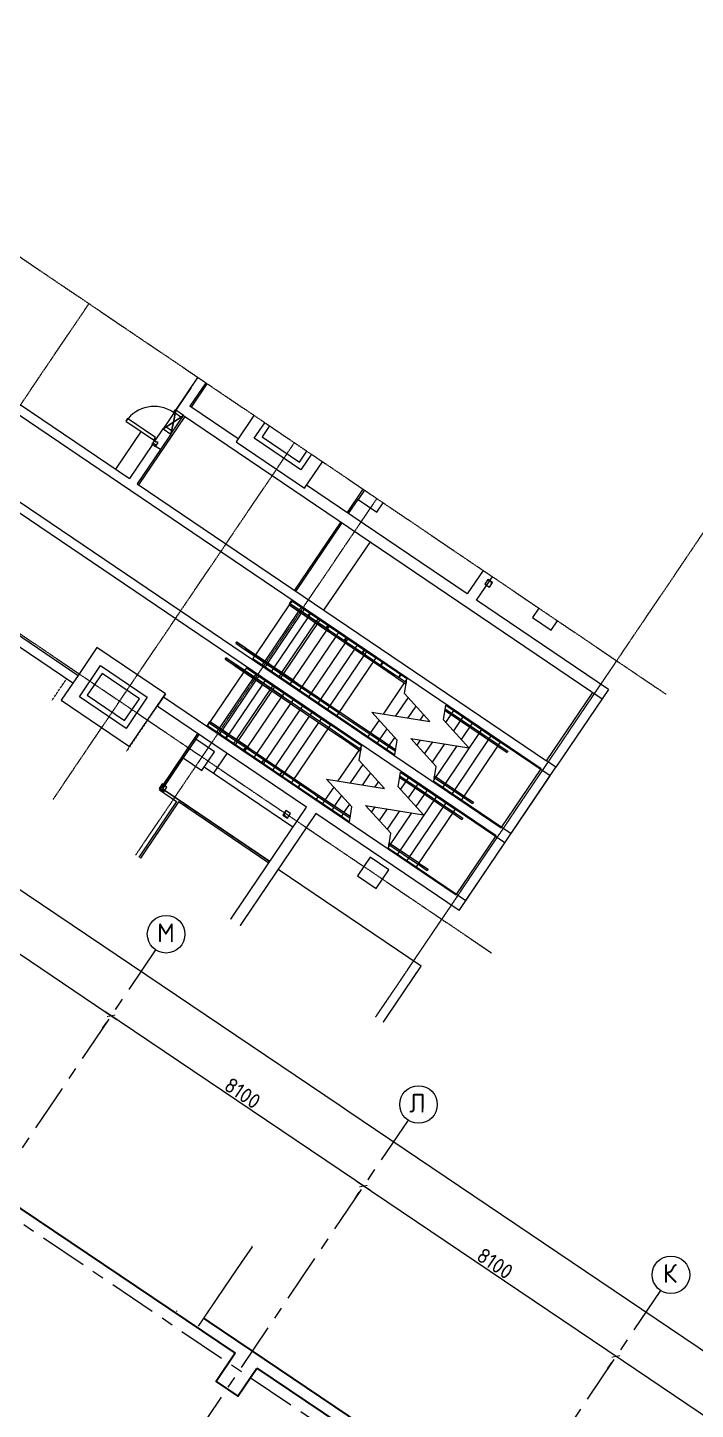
# Model space of a CAD drawing. Header units: millimetres. Extents: x -813692 to 807431, y 0 to 1813163.
# Drawn here: x 77488 to 95251, y 947289 to 984038 of the extents above; entities that cross this region are included whole.
import ezdxf

# ---------------------------------------------------------------- set-up
doc = ezdxf.new("R2010")
doc.units = ezdxf.units.MM
doc.set_wipeout_variables(frame=1)
for name, pattern in [('__Линия сетки__ш12_5 п3_0 ш3_0 п3_0_', [21.5, 12.5, -3, 3, -3]), ('KRST_Штрих__ш0_5 п0_5_', [1.0584, 0.5292, -0.5292]), ('KRST_Штрих__ш3_0 п3_0_', [6, 3, -3]), ('Линия сетки', [22.225, 12.7, -3.175, 3.175, -3.175])]:
    doc.linetypes.add(name, pattern=pattern)
for name, color, linetype, lineweight in [('A-ANNO-DIMS', 7, 'Continuous', 9), ('KR_0.35', 252, 'Continuous', 35), ('Rev_А-Огражден', 252, 'Continuous', 5), ('S-GRID', 252, 'Continuous', 9), ('АР_монолит', 252, 'Continuous', 50), ('АР_тонкая линия', 252, 'Continuous', 5)]:
    doc.layers.add(name, color=color, linetype=linetype, lineweight=lineweight)
doc.styles.add('GOST 2.304', font='')
doc.styles.get('GOST 2.304').set_extended_font_data('GOST Common')
doc.dimstyles.new('М-200', dxfattribs={"dimtxt": 400, "dimasz": 160, "dimexe": 200, "dimexo": 400, "dimgap": 50, "dimtad": 1, "dimdec": 0, "dimzin": 0, "dimdsep": 46, "dimtxsty": 'GOST 2.304', "dimblk": 'ARCHTICK', "dimcen": 180, "dimdle": 200, "dimadec": 0, "dimazin": 0, "dimtfac": 1, "dimtdec": 0, "dimtmove": 1, "dimatfit": 0, "dimfxl": 1, "dimtolj": 1, "dimtzin": 0, "dimarcsym": 0})

# ---------------------------------------------------------------- blocks, each defined once
blk = doc.blocks.new('КР_подвал')
at = {"layer": 'KR_0.35', "ltscale": 200}
for points in [[(251583, 91527), (307390, 174265), (377983, 126649), (322176, 43911)], [(314228, 169291), (320363, 165153)], [(320363, 165153), (319860, 164406), (320440, 164015), (320943, 164761)], [(320943, 164761), (327078, 160623)]]:
    blk.add_lwpolyline(points, dxfattribs=at)
blk = doc.blocks.new('Ограждение - Крепление одного поручня-9122695-20-АПР_Этаж -1 -4_500 копия 2')
at = {"layer": 'Rev_А-Огражден'}
for p, q in [((-27, 7), (-105, 7)), ((-105, 7), (-105, -7)), ((-105, -7), (-105, 7)), ((-105, -7), (-27, -7))]:
    blk.add_line(p, q, dxfattribs=at)
at = {"layer": 'Rev_А-Огражден', "flags": 128}
for points in [[(-27, 7), (-26, 7), (-25, 7), (-23, 7), (-22, 7), (-21, 7), (-20, 7), (-19, 7), (-18, 7), (-17, 7), (-16, 7), (-15, 7), (-14, 7), (-13, 7), (-13, 7), (-12, 7), (-11, 7), (-10, 7), (-9, 7), (-8, 7), (-8, 7), (-7, 7), (-6, 7), (-5, 7), (-5, 7), (-4, 7), (-4, 7), (-3, 7), (-3, 7), (-2, 7), (-2, 7), (-1, 7), (-1, 7), (-1, 7), (-1, 7), (0, 7), (0, 7), (0, 7), (0, 7), (0, 7)], [(0, 7), (0, 7), (1, 7), (1, 7), (1, 7), (1, 7), (2, 6), (2, 6), (2, 6), (2, 6), (3, 6), (3, 6), (3, 6), (3, 6), (4, 6), (4, 6), (4, 5), (4, 5), (4, 5), (5, 5), (5, 5), (5, 4), (5, 4), (5, 4), (5, 4), (6, 4), (6, 3), (6, 3), (6, 3), (6, 3), (6, 2), (6, 2), (6, 2), (6, 2), (7, 1), (7, 1), (7, 1), (7, 1), (7, 0), (7, 0)], [(-20, -7), (-21, -7), (-22, -7), (-23, -7), (-24, -7), (-25, -7), (-26, -7), (-27, -7)]]:
    blk.add_lwpolyline(points, dxfattribs=at)
at = {"layer": 'Rev_А-Огражден'}
for start, end in [(90, 180), (360, 90)]:
    blk.add_arc((0, 0), 6.67, start, end, dxfattribs=at)
blk = doc.blocks.new('Ограждение - Крепление одного поручня-10984363-20-АПР_Этаж -1 -4_500 копия 2')
at = {"layer": 'Rev_А-Огражден'}
for p, q in [((-27, 7), (-105, 7)), ((-105, 7), (-105, -7)), ((-105, -7), (-105, 7)), ((-105, -7), (-27, -7))]:
    blk.add_line(p, q, dxfattribs=at)
at = {"layer": 'Rev_А-Огражден', "flags": 128}
for points in [[(-27, 7), (-26, 7), (-25, 7), (-23, 7), (-22, 7), (-21, 7), (-20, 7)], [(-20, -7), (-21, -7), (-22, -7), (-23, -7), (-24, -7), (-25, -7), (-26, -7), (-27, -7)]]:
    blk.add_lwpolyline(points, dxfattribs=at)
blk = doc.blocks.new('Ограждение - Крепление одного поручня-9222615-20-АПР_Этаж -1 -4_500 копия 2')
at = {"layer": 'Rev_А-Огражден'}
for p, q in [((-27, 7), (-105, 7)), ((-105, 7), (-105, -7)), ((-105, -7), (-105, 7)), ((-105, -7), (-27, -7))]:
    blk.add_line(p, q, dxfattribs=at)
at = {"layer": 'Rev_А-Огражден', "flags": 128}
for points in [[(-27, 7), (-26, 7), (-25, 7), (-23, 7), (-22, 7), (-21, 7), (-20, 7)], [(-20, -7), (-21, -7), (-22, -7), (-23, -7), (-24, -7), (-25, -7), (-26, -7), (-27, -7)]]:
    blk.add_lwpolyline(points, dxfattribs=at)
blk = doc.blocks.new('Ограждение - Крепление одного поручня-10984366-20-АПР_Этаж -1 -4_500 копия 2')
at = {"layer": 'Rev_А-Огражден'}
for p, q in [((-27, 7), (-105, 7)), ((-105, 7), (-105, -7)), ((-105, -7), (-105, 7)), ((-105, -7), (-27, -7))]:
    blk.add_line(p, q, dxfattribs=at)
at = {"layer": 'Rev_А-Огражден', "flags": 128}
for points in [[(-27, 7), (-26, 7), (-25, 7), (-23, 7), (-22, 7), (-21, 7), (-20, 7)], [(-20, -7), (-21, -7), (-22, -7), (-23, -7), (-24, -7), (-25, -7), (-26, -7), (-27, -7)]]:
    blk.add_lwpolyline(points, dxfattribs=at)
blk = doc.blocks.new('Ограждение - Крепление одного поручня-9222617-20-АПР_Этаж -1 -4_500 копия 2')
at = {"layer": 'Rev_А-Огражден'}
for p, q in [((-27, 7), (-105, 7)), ((-105, 7), (-105, -7)), ((-105, -7), (-105, 7)), ((-105, -7), (-27, -7))]:
    blk.add_line(p, q, dxfattribs=at)
at = {"layer": 'Rev_А-Огражден', "flags": 128}
for points in [[(-27, 7), (-26, 7), (-25, 7), (-23, 7), (-22, 7), (-21, 7), (-20, 7)], [(-20, -7), (-21, -7), (-22, -7), (-23, -7), (-24, -7), (-25, -7), (-26, -7), (-27, -7)]]:
    blk.add_lwpolyline(points, dxfattribs=at)
blk = doc.blocks.new('Ограждение - Крепление одного поручня-V767-20-АПР_Этаж -1 -4_500 копия 2')
at = {"layer": 'Rev_А-Огражден'}
for p, q in [((-27, 7), (-105, 7)), ((-105, 7), (-105, -7)), ((-105, -7), (-105, 7)), ((-105, -7), (-27, -7))]:
    blk.add_line(p, q, dxfattribs=at)
at = {"layer": 'Rev_А-Огражден', "flags": 128}
for points in [[(-27, 7), (-26, 7), (-25, 7), (-23, 7), (-22, 7), (-21, 7), (-20, 7)], [(-20, -7), (-21, -7), (-22, -7), (-23, -7), (-24, -7), (-25, -7), (-26, -7), (-27, -7)]]:
    blk.add_lwpolyline(points, dxfattribs=at)
blk = doc.blocks.new('Ограждение - Крепление одного поручня-9222625-20-АПР_Этаж -1 -4_500 копия 2')
at = {"layer": 'Rev_А-Огражден'}
for p, q in [((-27, 7), (-105, 7)), ((-105, 7), (-105, -7)), ((-105, -7), (-105, 7)), ((-105, -7), (-27, -7))]:
    blk.add_line(p, q, dxfattribs=at)
at = {"layer": 'Rev_А-Огражден', "flags": 128}
for points in [[(-27, 7), (-26, 7), (-25, 7), (-23, 7), (-22, 7), (-21, 7), (-20, 7)], [(-20, -7), (-21, -7), (-22, -7), (-23, -7), (-24, -7), (-25, -7), (-26, -7), (-27, -7)]]:
    blk.add_lwpolyline(points, dxfattribs=at)
blk = doc.blocks.new('_ArchTick')
at = {"color": 0, "linetype": 'ByBlock', "const_width": 0.15}
blk.add_lwpolyline([(-0.5, -0.5), (0.5, 0.5)], dxfattribs=at)
blk = doc.blocks.new('*D32')
at = {"layer": 'A-ANNO-DIMS', "color": 0, "lineweight": -2, "transparency": 16777216}
for p, q in [((-66976, -53125), (-74023, -48372)), ((-74081, -48815), (-73969, -48650)), ((-67366, -53345), (-67254, -53179))]:
    blk.add_line(p, q, dxfattribs=at)
at = {"layer": 'Defpoints', "color": 0, "lineweight": 30, "transparency": 16777216}
for p in [(-73857, -48484), (-73857, -48484), (-67142, -53013)]:
    blk.add_point(p, dxfattribs=at)
at = {"layer": 'A-ANNO-DIMS', "color": 0, "lineweight": -2, "transparency": 16777216, "xscale": 160, "yscale": 160, "zscale": 160}
for p, rotation in [((-73857, -48484), 145.9999990259534), ((-67142, -53013), 325.9999990259533)]:
    blk.add_blockref('_ArchTick', p, dxfattribs=dict(at, rotation=rotation))
at = {"layer": 'A-ANNO-DIMS', "color": 0, "transparency": 16777216, "insert": (-70360, -50541), "char_height": 400, "attachment_point": 5, "rotation": 326, "style": 'GOST 2.304'}
blk.add_mtext('\\A1;8100', dxfattribs=at)
blk = doc.blocks.new('*D33')
at = {"layer": 'A-ANNO-DIMS', "color": 0, "lineweight": -2, "transparency": 16777216}
for p, q in [((-73692, -48596), (-80738, -43842)), ((-80796, -44286), (-80685, -44120)), ((-74081, -48815), (-73969, -48650))]:
    blk.add_line(p, q, dxfattribs=at)
at = {"layer": 'Defpoints', "color": 0, "lineweight": 30, "transparency": 16777216}
for p in [(-80573, -43954), (-80573, -43954), (-73857, -48484)]:
    blk.add_point(p, dxfattribs=at)
at = {"layer": 'A-ANNO-DIMS', "color": 0, "lineweight": -2, "transparency": 16777216, "xscale": 160, "yscale": 160, "zscale": 160}
for p, rotation in [((-80573, -43954), 145.9999990259532), ((-73857, -48484), 325.9999990259532)]:
    blk.add_blockref('_ArchTick', p, dxfattribs=dict(at, rotation=rotation))
at = {"layer": 'A-ANNO-DIMS', "color": 0, "transparency": 16777216, "insert": (-77075, -46012), "char_height": 400, "attachment_point": 5, "rotation": 326, "style": 'GOST 2.304'}
blk.add_mtext('\\A1;8100', dxfattribs=at)
blk = doc.blocks.new('*D34')
at = {"layer": 'A-ANNO-DIMS', "color": 0, "lineweight": -2, "transparency": 16777216}
for p, q in [((-80407, -44066), (-87454, -39313)), ((-87064, -39093), (-87176, -39259)), ((-80349, -43623), (-80461, -43788))]:
    blk.add_line(p, q, dxfattribs=at)
at = {"layer": 'Defpoints', "color": 0, "lineweight": 30, "transparency": 16777216}
for p in [(-87288, -39425), (-87288, -39425), (-80573, -43954)]:
    blk.add_point(p, dxfattribs=at)
at = {"layer": 'A-ANNO-DIMS', "color": 0, "lineweight": -2, "transparency": 16777216, "xscale": 160, "yscale": 160, "zscale": 160}
for p, rotation in [((-87288, -39425), 145.999999025954), ((-80573, -43954), 325.999999025954)]:
    blk.add_blockref('_ArchTick', p, dxfattribs=dict(at, rotation=rotation))
at = {"layer": 'A-ANNO-DIMS', "color": 0, "transparency": 16777216, "insert": (-83790, -41482), "char_height": 400, "attachment_point": 5, "rotation": 326, "style": 'GOST 2.304'}
blk.add_mtext('\\A1;8100', dxfattribs=at)
blk = doc.blocks.new('*D35')
at = {"layer": 'A-ANNO-DIMS', "color": 0, "lineweight": -2, "transparency": 16777216}
for p, q in [((-87122, -39537), (-94169, -34783)), ((-94227, -35227), (-94115, -35061)), ((-87512, -39756), (-87400, -39591))]:
    blk.add_line(p, q, dxfattribs=at)
at = {"layer": 'Defpoints', "color": 0, "lineweight": 30, "transparency": 16777216}
for p in [(-94003, -34895), (-94003, -34895), (-87288, -39425)]:
    blk.add_point(p, dxfattribs=at)
at = {"layer": 'A-ANNO-DIMS', "color": 0, "lineweight": -2, "transparency": 16777216, "xscale": 160, "yscale": 160, "zscale": 160}
for p, rotation in [((-94003, -34895), 145.9999990259531), ((-87288, -39425), 325.9999990259531)]:
    blk.add_blockref('_ArchTick', p, dxfattribs=dict(at, rotation=rotation))
at = {"layer": 'A-ANNO-DIMS', "color": 0, "transparency": 16777216, "insert": (-90506, -36953), "char_height": 400, "attachment_point": 5, "rotation": 326, "style": 'GOST 2.304'}
blk.add_mtext('\\A1;8100', dxfattribs=at)
blk = doc.blocks.new('*D36')
at = {"layer": 'A-ANNO-DIMS', "color": 0, "lineweight": -2, "transparency": 16777216}
for p, q in [((-22659, -81307), (-93376, -33608)), ((-93434, -34052), (-93322, -33886)), ((-23049, -81527), (-22937, -81361))]:
    blk.add_line(p, q, dxfattribs=at)
at = {"layer": 'Defpoints', "color": 0, "lineweight": 30, "transparency": 16777216}
for p in [(-93210, -33720), (-93210, -33720), (-22825, -81196)]:
    blk.add_point(p, dxfattribs=at)
at = {"layer": 'A-ANNO-DIMS', "color": 0, "lineweight": -2, "transparency": 16777216, "xscale": 160, "yscale": 160, "zscale": 160}
for p, rotation in [((-93210, -33720), 145.9999990259533), ((-22825, -81196), 325.9999990259533)]:
    blk.add_blockref('_ArchTick', p, dxfattribs=dict(at, rotation=rotation))
at = {"layer": 'A-ANNO-DIMS', "color": 0, "transparency": 16777216, "insert": (-57878, -57251), "char_height": 400, "attachment_point": 5, "rotation": 326, "style": 'GOST 2.304'}
blk.add_mtext('\\A1;84900', dxfattribs=at)
blk = doc.blocks.new('Оси200')
at = {"layer": 'S-GRID', "linetype": 'Линия сетки', "ltscale": 100}
for p, q in [((-86103.7, -37669.1), (-146060.5, -126558.8)), ((-98298.7, -39117.8), (-20269.3, -91749.3)), ((-79388.5, -42198.6), (-139345.3, -131088.3)), ((-72673.3, -46728), (-132630.1, -135617.8))]:
    blk.add_line(p, q, dxfattribs=at)
at = {"layer": 'S-GRID'}
for centre in [(-85824.1, -37254.6), (-79108.9, -41784.1), (-72393.7, -46313.5)]:
    blk.add_circle(centre, 500, dxfattribs=at)
at = {"layer": 'S-GRID', "char_height": 500, "attachment_point": 5, "rotation": 359.9, "style": 'GOST 2.304'}
for s, insert in [('М', (-85827.9, -37218.1)), ('Л', (-79137.7, -41747.5)), ('К', (-72422.5, -46277))]:
    blk.add_mtext(s, dxfattribs=dict(at, insert=insert))
at = {"layer": 'A-ANNO-DIMS'}
for p1, p2, picture, middle in [((-22825.1, -81195.6), (-93210.4, -33720.1), '*D36', (-57878, -57250.6)), ((-87287.9, -39424.8), (-94003.1, -34895.3), '*D35', (-90505.7, -36952.8)), ((-80572.7, -43954.3), (-87287.9, -39424.8), '*D34', (-83790.5, -41482.3)), ((-73857.5, -48483.7), (-80572.7, -43954.3), '*D33', (-77075.3, -46011.7)), ((-67142.3, -53013.2), (-73857.5, -48483.7), '*D32', (-70360.1, -50541.2))]:
    dim = blk.add_aligned_dim(p1=p1, p2=p2, distance=0, dimstyle='М-200', dxfattribs=at)
    dim.commit()
    dim.dimension.update_dxf_attribs({"geometry": picture, "text_midpoint": middle})

msp = doc.modelspace()

# ---------------------------------------------------------------- hatches: boundary and pattern name
at = {"layer": 'АР_тонкая линия'}
msp.add_hatch(color=256, dxfattribs=at).paths.add_polyline_path([(89774.3, 969153.7), (89858.3, 969277.9), (89734.1, 969361.9), (89823.6, 969271.2)], flags=0)

# ---------------------------------------------------------------- linework, layer by layer
at = {"layer": 'АР_тонкая линия', "linetype": '__Линия сетки__ш12_5 п3_0 ш3_0 п3_0_'}
for p, q in [((68268.6, 984038.4), (94477.3, 966303.2)), ((63617, 977164.3), (89825.7, 959429.1)), ((11563, 876865.2), (79118, 976696.7)), ((73507, 956628.2), (84584.1, 972997.8)), ((75701.7, 955143.1), (86778.8, 971512.7)), ((81445.5, 949891.8), (95631.1, 970855)), ((82078.8, 950827.7), (93156, 967197.3))]:
    msp.add_line(p, q, dxfattribs=at)
at = {"layer": 'АР_тонкая линия'}
for p, q in [((67254.8, 978204.2), (90088.2, 962753.1)), ((91153, 964326.6), (74340.6, 975703.5)), ((74687.8, 975770.4), (80195.4, 972043.4)), ((81428.4, 973865.5), (82016.8, 974735.1)), ((81837.5, 974470.2), (81260.1, 973616.8)), ((82223.9, 974595), (81803.5, 973973.8)), ((81844.9, 973945.8), (82265.3, 974567)), ((81428.4, 973865.5), (81092.1, 973368.6)), ((81428.4, 973865.5), (81092.1, 973368.6)), ((81363.7, 973547), (81428.4, 973865.5)), ((81428.4, 973865.5), (81363.7, 973547)), ((81363.7, 973547), (81428.4, 973865.5)), ((81428.4, 973865.5), (81363.7, 973547)), ((81411.8, 973876.7), (81389.4, 973843.6)), ((81428.4, 973865.5), (81411.8, 973876.7)), ((81635.4, 973725.4), (81428.4, 973865.5)), ((81635.4, 973725.4), (81428.4, 973865.5)), ((83087.1, 973105.2), (81803.5, 973973.8)), ((80109.5, 973586.7), (80101.1, 973574.3)), ((80101.1, 973574.3), (80859.8, 973060.9)), ((80110.4, 973586.1), (80109.5, 973586.7)), ((80146.8, 973640), (80110.4, 973586.1)), ((80892.2, 973135.6), (80146.8, 973640)), ((80443.9, 971875.3), (81676.8, 973697.3)), ((81363.7, 973547), (81092.1, 973368.6)), ((81092.1, 973368.6), (81363.7, 973547)), ((81363.7, 973547), (81092.1, 973368.6)), ((81092.1, 973368.6), (81363.7, 973547)), ((81299.1, 973228.5), (81635.4, 973725.4)), ((81299.1, 973228.5), (81635.4, 973725.4)), ((81299.1, 973228.5), (81363.7, 973547)), ((81363.7, 973547), (81299.1, 973228.5)), ((81299.1, 973228.5), (81363.7, 973547)), ((81363.7, 973547), (81299.1, 973228.5)), ((81389.4, 973843.6), (81355.7, 973793.9)), ((81355.7, 973793.9), (81372.3, 973782.7)), ((81363.7, 973547), (81635.4, 973725.4)), ((81635.4, 973725.4), (81363.7, 973547)), ((81363.7, 973547), (81635.4, 973725.4)), ((81635.4, 973725.4), (81363.7, 973547)), ((81364.2, 973806.3), (81376.6, 973797.9)), ((81590.6, 973659.1), (81383.5, 973799.2)), ((81590.6, 973659.1), (81383.5, 973799.2)), ((81405.9, 973832.4), (81389.4, 973843.6)), ((81635.4, 973725.4), (92774.6, 966187.6)), ((83507.5, 973726.4), (83031.1, 973022.4)), ((83517.1, 973116.1), (83797.3, 973530.2)), ((80503.6, 973301.9), (79822.7, 972295.6)), ((80855.7, 973081.7), (80892.2, 973135.6)), ((80867.9, 973037.3), (81092.1, 973368.6)), ((81299.1, 973228.5), (81018.9, 972814.4)), ((81092.1, 973368.6), (81299.1, 973228.5)), ((81092.1, 973368.6), (81299.1, 973228.5)), ((81344, 973294.7), (81136.9, 973434.8)), ((81344, 973294.7), (81136.9, 973434.8)), ((83921.6, 973446.2), (83725.4, 973156.3)), ((83725.4, 973156.3), (84719.2, 972483.8)), ((80811.9, 972954.5), (80195.4, 972043.4)), ((81018.9, 972814.4), (80402.4, 971903.3)), ((80817.7, 972998.8), (80795.3, 972965.7)), ((80795.3, 972965.7), (80890.6, 972901.2)), ((80851.4, 973048.5), (80817.7, 972998.8)), ((80817.7, 972998.8), (80913, 972934.3)), ((80917.6, 973003.7), (80851.4, 973048.5)), ((80868.2, 973073.3), (80855.7, 973081.7)), ((80859.8, 973060.9), (80868.2, 973073.3)), ((80890.6, 972901.2), (80913, 972934.3)), ((81018.9, 972814.4), (80890.6, 972901.2)), ((80913, 972934.3), (80957.8, 973000.6)), ((80928.8, 973020.2), (80917.6, 973003.7)), ((80957.8, 973000.6), (80928.8, 973020.2)), ((83031.1, 973022.4), (84853.1, 971789.5)), ((84759.4, 972275.5), (83517.1, 973116.1)), ((84719.2, 972483.8), (84915.4, 972773.6)), ((85039.6, 972689.6), (84759.4, 972275.5)), ((84853.1, 971789.5), (85329.5, 972493.4)), ((89948.1, 962546), (75993, 971989.3)), ((80402.4, 971903.3), (91293.2, 964533.7)), ((89182.7, 968980.4), (84909.2, 971872.3)), ((86406.2, 971764.9), (85985.8, 971143.7)), ((86447.7, 971736.8), (86279.5, 971488.3)), ((86027.3, 971115.6), (86279.5, 971488.3)), ((86279.5, 971488.3), (86776.5, 971152)), ((86776.5, 971152), (86944.6, 971400.5)), ((85817.7, 970895.2), (84584.7, 969073.2)), ((84626.2, 969045.2), (85859.1, 970867.2)), ((84626.3, 969045.1), (85859.2, 970867.2)), ((85371.5, 968540.8), (86604.5, 970362.8)), ((78687.8, 966603.8), (74132.7, 969686.2)), ((74479.8, 969753.2), (78827.9, 966810.8)), ((89603, 969601.6), (89182.7, 968980.4)), ((89431.1, 968812.3), (89775, 969320.5)), ((89734.1, 969361.9), (89650, 969237.7)), ((89650, 969237.7), (89774.3, 969153.7)), ((89858.3, 969277.9), (89734.1, 969361.9)), ((89774.3, 969153.7), (89858.3, 969277.9)), ((89781.4, 969329.9), (89851.5, 969433.4)), ((84440.6, 968687.8), (84463.1, 968720.9)), ((84463.1, 968720.9), (84440.6, 968687.8)), ((84463.1, 968720.9), (84440.6, 968687.8)), ((84469.7, 968716.4), (84463.1, 968720.9)), ((84463.1, 968720.9), (84465.8, 968719)), ((84513.4, 968789.4), (84465.8, 968719)), ((84513.4, 968789.4), (84465.8, 968719)), ((84513.4, 968789.4), (84761.9, 968621.3)), ((92942.7, 966436.1), (89431.1, 968812.3)), ((84443.4, 968685.9), (83546.7, 967360.8)), ((84443.4, 968685.9), (83546.7, 967360.8)), ((84691.9, 968517.8), (83795.2, 967192.6)), ((84691.9, 968517.8), (83795.2, 967192.6)), ((83878, 967136.6), (84774.7, 968461.7)), ((84440.6, 968687.8), (84447.3, 968683.2)), ((84440.6, 968687.8), (84443.4, 968685.9)), ((84443.4, 968685.9), (86672.4, 967177.5)), ((84447.3, 968683.2), (85474.3, 967988.3)), ((84465.8, 968719), (86694.9, 967210.6)), ((85496.7, 968021.4), (84469.7, 968716.4)), ((84761.9, 968621.3), (84714.3, 968550.9)), ((84761.9, 968621.3), (84714.3, 968550.9)), ((84761.9, 968621.3), (85010.4, 968453.2)), ((84797.1, 968494.8), (84858.7, 968585.9)), ((85010.4, 968453.2), (84962.7, 968382.8)), ((85010.4, 968453.2), (84962.7, 968382.8)), ((85010.4, 968453.2), (85258.8, 968285)), ((91085.5, 968598.4), (90917.4, 968349.9)), ((84940.3, 968349.6), (84043.6, 967024.5)), ((84940.3, 968349.6), (84043.6, 967024.5)), ((84250.7, 966884.4), (85147.4, 968209.5)), ((85188.8, 968181.5), (84292.1, 966856.4)), ((85188.8, 968181.5), (84292.1, 966856.4)), ((85437.2, 968013.4), (84540.5, 966688.2)), ((85437.2, 968013.4), (84540.5, 966688.2)), ((85169.8, 968242.6), (85217.4, 968313)), ((85258.8, 968285), (85211.2, 968214.6)), ((85258.8, 968285), (85211.2, 968214.6)), ((85217.4, 968313), (85231.4, 968333.7)), ((85258.8, 968285), (85507.3, 968116.9)), ((85507.3, 968116.9), (85459.6, 968046.5)), ((85507.3, 968116.9), (85459.6, 968046.5)), ((85507.3, 968116.9), (85755.7, 967948.8)), ((90917.4, 968349.9), (91414.3, 968013.7)), ((91414.3, 968013.7), (91582.4, 968262.1)), ((83047, 967698.9), (83024.6, 967665.8)), ((83024.6, 967665.8), (83027.4, 967663.9)), ((83024.6, 967665.8), (83267.9, 967501.1)), ((83027.4, 967663.9), (83267.9, 967501.1)), ((83032.9, 967678), (83038.7, 967686.6)), ((83049.8, 967697), (83047, 967698.9)), ((83047, 967698.9), (83290.3, 967534.3)), ((83290.3, 967534.3), (83049.8, 967697)), ((85685.7, 967845.2), (84789, 966520.1)), ((85685.7, 967845.2), (84789, 966520.1)), ((85934.2, 967677.1), (85037.5, 966352)), ((85934.2, 967677.1), (85037.5, 966352)), ((85755.7, 967948.8), (85708.1, 967878.4)), ((85755.7, 967948.8), (85708.1, 967878.4)), ((85755.7, 967948.8), (86004.2, 967780.6)), ((86004.2, 967780.6), (85956.6, 967710.2)), ((86004.2, 967780.6), (85956.6, 967710.2)), ((86004.2, 967780.6), (86252.7, 967612.5)), ((79332.2, 967556.3), (78827.8, 966810.9)), ((81154.3, 966323.3), (79332.2, 967556.3)), ((82761.2, 967276.5), (82738.8, 967243.4)), ((82747.1, 967255.7), (82752.9, 967264.2)), ((82764, 967274.6), (82761.2, 967276.5)), ((82761.2, 967276.5), (83004.5, 967111.9)), ((83004.5, 967111.9), (82764, 967274.6)), ((83267.9, 967501.1), (83282.9, 967491)), ((83282.9, 967491), (85753.3, 965819.3)), ((83290.3, 967534.3), (83305.3, 967524.1)), ((83290.3, 967486), (84555.2, 966630.1)), ((83305.3, 967524.1), (85775.8, 965852.4)), ((84577.6, 966663.2), (83312.7, 967519.1)), ((83524.3, 967327.6), (83476.6, 967257.2)), ((83524.3, 967327.6), (83476.6, 967257.2)), ((83476.6, 967257.2), (83725.1, 967089.1)), ((86182.6, 967509), (85285.9, 966183.9)), ((86182.6, 967509), (85285.9, 966183.9)), ((86431.1, 967340.8), (85534.4, 966015.7)), ((86431.1, 967340.8), (85534.4, 966015.7)), ((86749.6, 967276.2), (85712.8, 965744.1)), ((86749.6, 967276.2), (85712.8, 965744.1)), ((86252.7, 967612.5), (86205, 967542.1)), ((86252.7, 967612.5), (86205, 967542.1)), ((86252.7, 967612.5), (86501.1, 967444.4)), ((86501.1, 967444.4), (86453.5, 967374)), ((86501.1, 967444.4), (86453.5, 967374)), ((86501.1, 967444.4), (86749.6, 967276.2)), ((87577.8, 966715.8), (86749.6, 967276.2)), ((78865.5, 966242.1), (79425.9, 967070.3)), ((79425.9, 967070.3), (80668.2, 966229.6)), ((83238.5, 966905.3), (82341.8, 965580.1)), ((83238.5, 966905.3), (82341.8, 965580.1)), ((82738.8, 967243.4), (82741.5, 967241.5)), ((82738.8, 967243.4), (82982.1, 967078.7)), ((82741.5, 967241.5), (82982.1, 967078.7)), ((82982.1, 967078.7), (82997.1, 967068.6)), ((82997.1, 967068.6), (85467.5, 965396.9)), ((83004.5, 967111.9), (83019.5, 967101.7)), ((83004.5, 967063.6), (84269.3, 966207.7)), ((83019.5, 967101.7), (85489.9, 965430)), ((84291.8, 966240.8), (83026.9, 967096.7)), ((83308.5, 967008.8), (83260.9, 966938.4)), ((83308.5, 967008.8), (83260.9, 966938.4)), ((83308.5, 967008.8), (83557, 966840.7)), ((83772.7, 967159.5), (83725.1, 967089.1)), ((83772.7, 967159.5), (83725.1, 967089.1)), ((83725.1, 967089.1), (83973.6, 966921)), ((83793.9, 967012.4), (83855.6, 967103.5)), ((84021.2, 966991.4), (83973.6, 966921)), ((84021.2, 966991.4), (83973.6, 966921)), ((83973.6, 966921), (84222, 966752.9)), ((86672.4, 967177.5), (86687.4, 967167.4)), ((86687.4, 967167.4), (87251.4, 966785.8)), ((86694.9, 967210.6), (86709.9, 967200.5)), ((86709.9, 967200.5), (87273.8, 966818.9)), ((78687.7, 966603.9), (78379.5, 966148.4)), ((78827.9, 966810.8), (78687.8, 966603.8)), ((79466.1, 966862), (79073.8, 966282.2)), ((80459.9, 966189.5), (79466.1, 966862)), ((83486.9, 966737.1), (82590.2, 965412)), ((83486.9, 966737.1), (82590.2, 965412)), ((82673, 965356), (83569.7, 966681.1)), ((83735.4, 966569), (82838.7, 965243.9)), ((83735.4, 966569), (82838.7, 965243.9)), ((83557, 966840.7), (83509.3, 966770.3)), ((83557, 966840.7), (83509.3, 966770.3)), ((83557, 966840.7), (83805.4, 966672.5)), ((83592.2, 966714.2), (83653.8, 966805.3)), ((83805.4, 966672.5), (83757.8, 966602.1)), ((83805.4, 966672.5), (83757.8, 966602.1)), ((83805.4, 966672.5), (84053.9, 966504.4)), ((83964.8, 966462), (84012.5, 966532.4)), ((84012.5, 966532.4), (84026.5, 966553.1)), ((84166.6, 966760.2), (84180.6, 966780.9)), ((84180.6, 966780.9), (84228.3, 966851.3)), ((84269.7, 966823.2), (84222, 966752.9)), ((84269.7, 966823.2), (84222, 966752.9)), ((84222, 966752.9), (84470.5, 966584.7)), ((84518.1, 966655.1), (84470.5, 966584.7)), ((84518.1, 966655.1), (84470.5, 966584.7)), ((84470.5, 966584.7), (84718.9, 966416.6)), ((87507.7, 966612.3), (86946.7, 965783.1)), ((87507.7, 966612.3), (86946.7, 965783.1)), ((87251.4, 966785.8), (87266.4, 966775.6)), ((87266.4, 966775.6), (87556, 966579.6)), ((87273.8, 966818.9), (87288.8, 966808.7)), ((87288.8, 966808.7), (87563, 966623.2)), ((87515.3, 966325.1), (87577.8, 966715.8)), ((87577.8, 966715.8), (87530.1, 966645.4)), ((87577.8, 966715.8), (87530.1, 966645.4)), ((87556, 966579.6), (87563, 966623.2)), ((78379.5, 966148.4), (80201.5, 964915.4)), ((80107.8, 965401.4), (78865.5, 966242.1)), ((79073.8, 966282.2), (80067.6, 965609.7)), ((80067.6, 965609.7), (80459.9, 966189.5)), ((80668.2, 966229.6), (80107.8, 965401.4)), ((80201.5, 964915.4), (81154.3, 966323.3)), ((81098.3, 966240.5), (80930.2, 965992)), ((81154.3, 966323.3), (81098.3, 966240.5)), ((81098.3, 966240.5), (88883.3, 960972.4)), ((83045.7, 965103.8), (83942.4, 966428.9)), ((83983.8, 966400.9), (83087.1, 965075.8)), ((83983.8, 966400.9), (83087.1, 965075.8)), ((84232.3, 966232.7), (83335.6, 964907.6)), ((84232.3, 966232.7), (83335.6, 964907.6)), ((84053.9, 966504.4), (84006.3, 966434)), ((84053.9, 966504.4), (84006.3, 966434)), ((84053.9, 966504.4), (84302.4, 966336.3)), ((84302.4, 966336.3), (84254.7, 966265.9)), ((84302.4, 966336.3), (84254.7, 966265.9)), ((84302.4, 966336.3), (84550.8, 966168.1)), ((84550.8, 966168.1), (84503.2, 966097.7)), ((84550.8, 966168.1), (84503.2, 966097.7)), ((84550.8, 966168.1), (84799.3, 966000)), ((84766.6, 966487), (84718.9, 966416.6)), ((84766.6, 966487), (84718.9, 966416.6)), ((84718.9, 966416.6), (84967.4, 966248.5)), ((85015, 966318.9), (84967.4, 966248.5)), ((85015, 966318.9), (84967.4, 966248.5)), ((84967.4, 966248.5), (85215.9, 966080.3)), ((85263.5, 966150.7), (85215.9, 966080.3)), ((85263.5, 966150.7), (85215.9, 966080.3)), ((87607.2, 966224), (87273.5, 965730.9)), ((87607.2, 966224), (87273.5, 965730.9)), ((88188.1, 965584.6), (87515.3, 966325.1)), ((91293.2, 964533.7), (92526.1, 966355.7)), ((92774.6, 966187.6), (91541.6, 964365.6)), ((92942.7, 966436.1), (92774.6, 966187.6)), ((84905.5, 963301.9), (80930.2, 965992)), ((84480.8, 966064.6), (83584.1, 964739.5)), ((84480.8, 966064.6), (83584.1, 964739.5)), ((84729.2, 965896.5), (83832.5, 964571.4)), ((84729.2, 965896.5), (83832.5, 964571.4)), ((84799.3, 966000), (84751.6, 965929.6)), ((84799.3, 966000), (84751.6, 965929.6)), ((84799.3, 966000), (85047.7, 965831.9)), ((85047.7, 965831.9), (85000.1, 965761.5)), ((85047.7, 965831.9), (85000.1, 965761.5)), ((85047.7, 965831.9), (85296.2, 965663.7)), ((85215.9, 966080.3), (85464.3, 965912.2)), ((85512, 965982.6), (85464.3, 965912.2)), ((85512, 965982.6), (85464.3, 965912.2)), ((85464.3, 965912.2), (85712.8, 965744.1)), ((85753.3, 965819.3), (85768.3, 965809.1)), ((85768.3, 965809.1), (86332.2, 965427.5)), ((85775.8, 965852.4), (85790.8, 965842.2)), ((85790.8, 965842.2), (86354.7, 965460.6)), ((86645.2, 965831.4), (88188.1, 965584.6)), ((87317.9, 965090.8), (86645.2, 965831.4)), ((87814.8, 965995.5), (87600.4, 965678.6)), ((87814.8, 965995.5), (87600.4, 965678.6)), ((88550.6, 965624.6), (88613, 966015.3)), ((88591.3, 965879.1), (88598.2, 965922.7)), ((88591.3, 965879.1), (89985.2, 964935.8)), ((88598.2, 965922.7), (90007.7, 964968.9)), ((88820.1, 965875.2), (88607.9, 965561.5)), ((88820.1, 965875.2), (88607.9, 965561.5)), ((88613, 966015.3), (90062.4, 965034.5)), ((82319.3, 965547), (82271.7, 965476.6)), ((82319.3, 965547), (82271.7, 965476.6)), ((82271.7, 965476.6), (82520.2, 965308.5)), ((82316.6, 965548.9), (82339, 965582)), ((82339, 965582), (82316.6, 965548.9)), ((82339, 965582), (82316.6, 965548.9)), ((82316.6, 965548.9), (82323.3, 965544.4)), ((82316.6, 965548.9), (82319.3, 965547)), ((82319.3, 965547), (84548.4, 964038.6)), ((82323.3, 965544.4), (83350.2, 964849.4)), ((82345.7, 965577.5), (82339, 965582)), ((82339, 965582), (82341.8, 965580.1)), ((82341.8, 965580.1), (84570.8, 964071.8)), ((83372.6, 964882.6), (82345.7, 965577.5)), ((84977.7, 965728.3), (84081, 964403.2)), ((84977.7, 965728.3), (84081, 964403.2)), ((85226.1, 965560.2), (84329.4, 964235.1)), ((85226.1, 965560.2), (84329.4, 964235.1)), ((85544.7, 965495.6), (84507.8, 963963.4)), ((85544.7, 965495.6), (84507.8, 963963.4)), ((85296.2, 965663.7), (85248.6, 965593.3)), ((85296.2, 965663.7), (85248.6, 965593.3)), ((85296.2, 965663.7), (85544.7, 965495.6)), ((85489.9, 965430), (85504.9, 965419.9)), ((85504.9, 965419.9), (86068.8, 965038.3)), ((86372.8, 964935.2), (85544.7, 965495.6)), ((85712.8, 965744.1), (86541, 965183.6)), ((86332.2, 965427.5), (86347.2, 965417.4)), ((86347.2, 965417.4), (87270.3, 964792.8)), ((86354.7, 965460.6), (86369.7, 965450.5)), ((86369.7, 965450.5), (87277.2, 964836.4)), ((86836.7, 965620.6), (86611, 965287.2)), ((86836.7, 965620.6), (86611, 965287.2)), ((88022.4, 965767), (87927.2, 965626.3)), ((88022.4, 965767), (87927.2, 965626.3)), ((89223.3, 964884.1), (88550.6, 965624.6)), ((89068.5, 965707), (88815.5, 965333)), ((89068.5, 965707), (88815.5, 965333)), ((89317, 965538.9), (89023.1, 965104.5)), ((89317, 965538.9), (89023.1, 965104.5)), ((82006.7, 965263.5), (81020.1, 963805.5)), ((81131.6, 963881), (82048.2, 965235.5)), ((81964.2, 965111.2), (81627.9, 964614.3)), ((81964.2, 965111.2), (82048.3, 965235.4)), ((82461.1, 964774.9), (81964.2, 965111.2)), ((82567.8, 965378.9), (82520.2, 965308.5)), ((82567.8, 965378.9), (82520.2, 965308.5)), ((82520.2, 965308.5), (82768.6, 965140.4)), ((82589, 965231.7), (82650.6, 965322.8)), ((82816.3, 965210.8), (82768.6, 965140.4)), ((82816.3, 965210.8), (82768.6, 965140.4)), ((82768.6, 965140.4), (83017.1, 964972.2)), ((82975.7, 965000.2), (83023.3, 965070.6)), ((85467.5, 965396.9), (85482.5, 965386.7)), ((85482.5, 965386.7), (86046.4, 965005.1)), ((86588.6, 965254), (86541, 965183.6)), ((86588.6, 965254), (86541, 965183.6)), ((86541, 965183.6), (86789.4, 965015.5)), ((86837.1, 965085.9), (86789.4, 965015.5)), ((86837.1, 965085.9), (86789.4, 965015.5)), ((87044.3, 965392.1), (86859.5, 965119)), ((87044.3, 965392.1), (86859.5, 965119)), ((87251.9, 965163.5), (87108, 964950.9)), ((87251.9, 965163.5), (87108, 964950.9)), ((87255.4, 964700.2), (87317.9, 965090.8)), ((87680.4, 965130.8), (89223.3, 964884.1)), ((88353.2, 964390.3), (87680.4, 965130.8)), ((87927.4, 965091.3), (87837.3, 964958.1)), ((87927.4, 965091.3), (87837.3, 964958.1)), ((89565.5, 965370.8), (88528.7, 963838.6)), ((89565.5, 965370.8), (88528.7, 963838.6)), ((89813.9, 965202.6), (88777.1, 963670.5)), ((89813.9, 965202.6), (88777.1, 963670.5)), ((82124.9, 964278), (82461.1, 964774.9)), ((82434.9, 964201), (82793.5, 964731.1)), ((82961.7, 964979.5), (82975.7, 965000.2)), ((83064.7, 965042.6), (83017.1, 964972.2)), ((83064.7, 965042.6), (83017.1, 964972.2)), ((83017.1, 964972.2), (83265.5, 964804.1)), ((83313.2, 964874.5), (83265.5, 964804.1)), ((83313.2, 964874.5), (83265.5, 964804.1)), ((83265.5, 964804.1), (83514, 964636)), ((83561.6, 964706.4), (83514, 964636)), ((83561.6, 964706.4), (83514, 964636)), ((86302.8, 964831.7), (85741.7, 964002.5)), ((86302.8, 964831.7), (85741.7, 964002.5)), ((86046.4, 965005.1), (86061.4, 964995)), ((86061.4, 964995), (86351.1, 964799)), ((86068.8, 965038.3), (86083.8, 965028.1)), ((86083.8, 965028.1), (86358, 964842.6)), ((86310.4, 964544.5), (86372.8, 964935.2)), ((86372.8, 964935.2), (86325.2, 964864.8)), ((86372.8, 964935.2), (86325.2, 964864.8)), ((86351.1, 964799), (86358, 964842.6)), ((86789.4, 965015.5), (87037.9, 964847.4)), ((87085.5, 964917.8), (87037.9, 964847.4)), ((87085.5, 964917.8), (87037.9, 964847.4)), ((87037.9, 964847.4), (87255.4, 964700.2)), ((87270.3, 964792.8), (87277.2, 964836.4)), ((88254.3, 965039), (88044.9, 964729.6)), ((88254.3, 965039), (88044.9, 964729.6)), ((88581.2, 964986.8), (88252.5, 964501.1)), ((88581.2, 964986.8), (88252.5, 964501.1)), ((88908, 964934.5), (88295.4, 964029.2)), ((88908, 964934.5), (88295.4, 964029.2)), ((90062.4, 965034.5), (89025.6, 963502.3)), ((90062.4, 965034.5), (89025.6, 963502.3)), ((89985.2, 964935.8), (90000.2, 964925.6)), ((90000.2, 964925.6), (90243.5, 964761)), ((90007.7, 964968.9), (90022.7, 964958.7)), ((90022.7, 964958.7), (90266, 964794.1)), ((91387.5, 964137.8), (90062.4, 965034.5)), ((90266, 964794.1), (90243.5, 964761)), ((81627.9, 964614.3), (81073.1, 963794.3)), ((81131.7, 963880.9), (81627.9, 964614.3)), ((81627.9, 964614.3), (82124.9, 964278)), ((84546.9, 962771.9), (82186.5, 964369.1)), ((83514, 964636), (83762.5, 964467.8)), ((83810.1, 964538.2), (83762.5, 964467.8)), ((83810.1, 964538.2), (83762.5, 964467.8)), ((83762.5, 964467.8), (84010.9, 964299.7)), ((84058.6, 964370.1), (84010.9, 964299.7)), ((84058.6, 964370.1), (84010.9, 964299.7)), ((86402.3, 964443.4), (86068.6, 963950.2)), ((86402.3, 964443.4), (86068.6, 963950.2)), ((86983.1, 963804), (86310.4, 964544.5)), ((88290.7, 963999.6), (88353.2, 964390.3)), ((88963.6, 960555.8), (91541.6, 964365.6)), ((90088.2, 962753.1), (91153, 964326.6)), ((91541.6, 964365.6), (91293.2, 964533.7)), ((84010.9, 964299.7), (84259.4, 964131.6)), ((84307, 964202), (84259.4, 964131.6)), ((84307, 964202), (84259.4, 964131.6)), ((84259.4, 964131.6), (84507.8, 963963.4)), ((84507.8, 963963.4), (85336, 963403)), ((84548.4, 964038.6), (84563.4, 964028.5)), ((84563.4, 964028.5), (85127.3, 963646.9)), ((84570.8, 964071.8), (84585.8, 964061.6)), ((84585.8, 964061.6), (85149.7, 963680)), ((85440.2, 964050.7), (86983.1, 963804)), ((86113, 963310.2), (85440.2, 964050.7)), ((86609.9, 964214.8), (86395.4, 963898)), ((86609.9, 964214.8), (86395.4, 963898)), ((86817.5, 963986.3), (86722.3, 963845.7)), ((86817.5, 963986.3), (86722.3, 963845.7)), ((87345.6, 963844), (87408.1, 964234.6)), ((87386.3, 964098.4), (87393.3, 964142)), ((87386.3, 964098.4), (88780.3, 963155.1)), ((87393.3, 964142), (88802.7, 963188.3)), ((87615.1, 964094.5), (87402.9, 963780.9)), ((87615.1, 964094.5), (87402.9, 963780.9)), ((87408.1, 964234.6), (88857.4, 963253.9)), ((88290.7, 963999.6), (89025.6, 963502.3)), ((88305.5, 964092.2), (88312.5, 964135.8)), ((88305.5, 964092.2), (89066.1, 963577.5)), ((88312.5, 964135.8), (89088.5, 963610.7)), ((90350.7, 962605.6), (91387.5, 964137.8)), ((81069.5, 963923), (80985.4, 963798.8)), ((81069.5, 963923), (80985.4, 963798.8)), ((80985.4, 963798.8), (81109.7, 963714.8)), ((80985.4, 963798.8), (81109.7, 963714.8)), ((81006.1, 963784.8), (80994, 963766.9)), ((80994, 963766.9), (81452, 963456.9)), ((81069.5, 963923), (81020.1, 963805.5)), ((81020.1, 963805.5), (81069.5, 963923)), ((81020.1, 963805.5), (81109.7, 963714.8)), ((81109.7, 963714.8), (81020.1, 963805.5)), ((81193.7, 963839), (81069.5, 963923)), ((81193.7, 963839), (81069.5, 963923)), ((81073, 963794.4), (81131.6, 963881)), ((81073.1, 963794.3), (81131.7, 963880.9)), ((81073.1, 963794.3), (83930.4, 961860.8)), ((81135.1, 963752.4), (81073.1, 963794.3)), ((81109.7, 963714.8), (81193.7, 963839)), ((81109.7, 963714.8), (81193.7, 963839)), ((83930.4, 961860.8), (81135.1, 963752.4)), ((85127.3, 963646.9), (85142.3, 963636.7)), ((85142.3, 963636.7), (86065.3, 963012.1)), ((85149.7, 963680), (85164.7, 963669.9)), ((85164.7, 963669.9), (86072.3, 963055.7)), ((85631.7, 963839.9), (85406.1, 963506.5)), ((85631.7, 963839.9), (85406.1, 963506.5)), ((85839.3, 963611.4), (85654.6, 963338.4)), ((85839.3, 963611.4), (85654.6, 963338.4)), ((88360.5, 963590.1), (87323.7, 962058)), ((88360.5, 963590.1), (87323.7, 962058)), ((88018.4, 963103.4), (87345.6, 963844)), ((87863.6, 963926.4), (87610.5, 963552.4)), ((87863.6, 963926.4), (87610.5, 963552.4)), ((88112.1, 963758.3), (87818.1, 963323.9)), ((88112.1, 963758.3), (87818.1, 963323.9)), ((89066.1, 963577.5), (89081.1, 963567.4)), ((89088.5, 963610.7), (89103.5, 963600.5)), ((89103.5, 963600.5), (89346.9, 963435.9)), ((81452, 963456.9), (78129.8, 958547.4)), ((81500.5, 963444.8), (79911.7, 961096.8)), ((83902.4, 961819.4), (81500.5, 963444.8)), ((82313.5, 959471.5), (84905.5, 963301.9)), ((84359.9, 963218.4), (84275.8, 963094.1)), ((84359.9, 963218.4), (84275.8, 963094.1)), ((84359.9, 963218.4), (84310.5, 963100.8)), ((84310.5, 963100.8), (84359.9, 963218.4)), ((84484.1, 963134.3), (84359.9, 963218.4)), ((84484.1, 963134.3), (84359.9, 963218.4)), ((85383.7, 963473.4), (85336, 963403)), ((85383.7, 963473.4), (85336, 963403)), ((85336, 963403), (85584.5, 963234.9)), ((85632.1, 963305.3), (85584.5, 963234.9)), ((85632.1, 963305.3), (85584.5, 963234.9)), ((85584.5, 963234.9), (85833, 963066.7)), ((86046.9, 963382.9), (85903, 963170.3)), ((86046.9, 963382.9), (85903, 963170.3)), ((86050.5, 962919.5), (86113, 963310.2)), ((86475.5, 963350.2), (88018.4, 963103.4)), ((87148.2, 962609.7), (86475.5, 963350.2)), ((86722.5, 963310.7), (86632.4, 963177.5)), ((86722.5, 963310.7), (86632.4, 963177.5)), ((87049.4, 963258.4), (86840, 962949)), ((87049.4, 963258.4), (86840, 962949)), ((88609, 963422), (87572.2, 961889.8)), ((88609, 963422), (87572.2, 961889.8)), ((88857.4, 963253.9), (87820.6, 961721.7)), ((88857.4, 963253.9), (87820.6, 961721.7)), ((90182.6, 962357.2), (88857.4, 963253.9)), ((89025.6, 963502.3), (90350.7, 962605.6)), ((89081.1, 963567.4), (89324.4, 963402.7)), ((89346.9, 963435.9), (89324.4, 963402.7)), ((85154, 963133.8), (82562, 959303.4)), ((84275.8, 963094.1), (84400, 963010.1)), ((84275.8, 963094.1), (84400, 963010.1)), ((84310.5, 963100.8), (84400, 963010.1)), ((84400, 963010.1), (84310.5, 963100.8)), ((84400, 963010.1), (84484.1, 963134.3)), ((84400, 963010.1), (84484.1, 963134.3)), ((88963.6, 960555.8), (85154, 963133.8)), ((85880.6, 963137.1), (85833, 963066.7)), ((85880.6, 963137.1), (85833, 963066.7)), ((85833, 963066.7), (86050.5, 962919.5)), ((86065.3, 963012.1), (86072.3, 963055.7)), ((87376.2, 963206.1), (87047.6, 962720.5)), ((87376.2, 963206.1), (87047.6, 962720.5)), ((87703.1, 963153.9), (87090.5, 962248.6)), ((87703.1, 963153.9), (87090.5, 962248.6)), ((88780.3, 963155.1), (88795.3, 963145)), ((88795.3, 963145), (89038.6, 962980.4)), ((88802.7, 963188.3), (88817.7, 963178.1)), ((88817.7, 963178.1), (89061, 963013.5)), ((89061, 963013.5), (89038.6, 962980.4)), ((87085.8, 962219), (87148.2, 962609.7)), ((88883.3, 960972.4), (89948.1, 962546)), ((87085.8, 962219), (87820.6, 961721.7)), ((87100.6, 962311.6), (87107.5, 962355.2)), ((87100.6, 962311.6), (87861.2, 961796.9)), ((87107.5, 962355.2), (87883.6, 961830)), ((89145.8, 960825), (90182.6, 962357.2)), ((86602, 961972.8), (86265.7, 961475.9)), ((87098.9, 961636.6), (86602, 961972.8)), ((87861.2, 961796.9), (87876.2, 961786.7)), ((87876.2, 961786.7), (88119.5, 961622.1)), ((87883.6, 961830), (87898.6, 961819.9)), ((87898.6, 961819.9), (88141.9, 961655.2)), ((87960.4, 959073.4), (84150.8, 961651.3)), ((86265.7, 961475.9), (86762.7, 961139.6)), ((86762.7, 961139.6), (87098.9, 961636.6)), ((87820.6, 961721.7), (89145.8, 960825)), ((88141.9, 961655.2), (88119.5, 961622.1)), ((83457.5, 951615.8), (69585, 961003.1)), ((77529.8, 957577), (79911.7, 961096.8)), ((79911.7, 961096.8), (82313.5, 959471.5)), ((79978.6, 960749.7), (77877, 957643.9)), ((86024.5, 956658.5), (79978.6, 960749.7)), ((69718.9, 960308.8), (83177.2, 951201.7)), ((69852.8, 959614.5), (82897, 950787.6)), ((76678, 959529.9), (78129.8, 958547.4)), ((77713, 959230.2), (77628.9, 959106)), ((77713, 959230.2), (77628.9, 959106)), ((77713, 959230.2), (77663.6, 959112.7)), ((77663.6, 959112.7), (77713, 959230.2)), ((77837.2, 959146.2), (77713, 959230.2)), ((77837.2, 959146.2), (77713, 959230.2)), ((82562, 959303.4), (86371.6, 956725.4)), ((77961.7, 958299), (76841.1, 959057.3)), ((77628.9, 959106), (77753.1, 959021.9)), ((77628.9, 959106), (77753.1, 959021.9)), ((77663.6, 959112.7), (77753.1, 959021.9)), ((77753.1, 959021.9), (77663.6, 959112.7)), ((77753.1, 959021.9), (77837.2, 959146.2)), ((77753.1, 959021.9), (77837.2, 959146.2)), ((86371.6, 956725.4), (87960.4, 959073.4)), ((77961.7, 958299), (78129.8, 958547.4)), ((77961.7, 958299), (76748.3, 956505.9)), ((77529.8, 957577), (77129.1, 956984.8)), ((83989.8, 953205.6), (77529.8, 957577)), ((77877, 957643.9), (83922.8, 953552.7)), ((77129.1, 956984.8), (83589.1, 952613.4)), ((83922.8, 953552.7), (86024.5, 956658.5)), ((86371.6, 956725.4), (83989.8, 953205.6)), ((83589.1, 952613.4), (83989.8, 953205.6)), ((83457.5, 951615.8), (83177.2, 951201.7)), ((83177.2, 951201.7), (82897, 950787.6)), ((82897, 950787.6), (82151.6, 949686.1)), ((82151.6, 949686.1), (82026, 949500.3))]:
    msp.add_line(p, q, dxfattribs=at)
at = {"layer": 'АР_тонкая линия', "linetype": 'KRST_Штрих__ш3_0 п3_0_'}
for p, q in [((89734.1, 969361.9), (89823.6, 969271.2)), ((89858.3, 969277.9), (89734.1, 969361.9)), ((89774.3, 969153.7), (89858.3, 969277.9)), ((89823.6, 969271.2), (89774.3, 969153.7))]:
    msp.add_line(p, q, dxfattribs=at)
at = {"layer": 'АР_тонкая линия', "linetype": 'KRST_Штрих__ш0_5 п0_5_'}
for p, q in [((78129.5, 966135.6), (78522.2, 966715.9)), ((80930.2, 965992), (80117.2, 964790.6))]:
    msp.add_line(p, q, dxfattribs=at)
at = {"layer": 'АР_тонкая линия', "flags": 128}
for points in [[(85447, 968026.2), (85448.4, 968029.9), (85451.3, 968032.7)], [(83290.3, 967486), (83288.5, 967487.2), (83286.7, 967488.4), (83284.8, 967489.7), (83282.9, 967491), (83281, 967492.3), (83279, 967493.6), (83277.1, 967494.9), (83275.1, 967496.3), (83273.1, 967497.6), (83271.1, 967499), (83269.1, 967500.3), (83267.9, 967501.1)], [(83290.3, 967534.3), (83292.3, 967532.9), (83294.3, 967531.5), (83296.3, 967530.2), (83298.3, 967528.9), (83300.3, 967527.5), (83302.2, 967526.2), (83304.2, 967524.9), (83306.1, 967523.6), (83308, 967522.3), (83309.8, 967521.1), (83311.7, 967519.8), (83312.7, 967519.1)], [(83004.5, 967063.6), (83002.7, 967064.8), (83000.8, 967066.1), (82999, 967067.3), (82997.1, 967068.6), (82995.1, 967069.9), (82993.2, 967071.2), (82991.2, 967072.6), (82989.3, 967073.9), (82987.3, 967075.2), (82985.3, 967076.6), (82983.3, 967077.9), (82982.1, 967078.7)], [(83004.5, 967111.9), (83006.5, 967110.5), (83008.5, 967109.2), (83010.5, 967107.8), (83012.5, 967106.5), (83014.5, 967105.1), (83016.4, 967103.8), (83018.3, 967102.5), (83020.3, 967101.2), (83022.2, 967099.9), (83024, 967098.7), (83025.8, 967097.4), (83026.9, 967096.7)], [(84527.9, 966668), (84529.3, 966671.7), (84532.2, 966674.4)], [(84242, 966245.6), (84243.5, 966249.3), (84246.4, 966252.1)], [(83322.9, 964887.3), (83324.4, 964891.1), (83327.3, 964893.8)]]:
    msp.add_lwpolyline(points, dxfattribs=at)
at = {"layer": 'АР_тонкая линия'}
msp.add_arc((80851.4, 973048.5), 915, 55.91415, 144.97484, dxfattribs=at)

# ---------------------------------------------------------------- block references
at = {"layer": 'АР_монолит'}
msp.add_blockref('КР_подвал', (-237358.6, 783627.7), dxfattribs=at)
at = {"layer": 'АР_тонкая линия', "extrusion": (0, 0, -1), "zscale": -1, "rotation": 304.0858451405514}
for name, p in [('Ограждение - Крепление одного поручня-9122695-20-АПР_Этаж -1 -4_500 копия 2', (-84454.6, 968702.5)), ('Ограждение - Крепление одного поручня-10984363-20-АПР_Этаж -1 -4_500 копия 2', (-84937.7, 968375.5)), ('Ограждение - Крепление одного поручня-9222615-20-АПР_Этаж -1 -4_500 копия 2', (-85420.8, 968048.6)), ('Ограждение - Крепление одного поручня-10984366-20-АПР_Этаж -1 -4_500 копия 2', (-85904, 967721.7)), ('Ограждение - Крепление одного поручня-9222617-20-АПР_Этаж -1 -4_500 копия 2', (-86387.1, 967394.8)), ('Ограждение - Крепление одного поручня-V767-20-АПР_Этаж -1 -4_500 копия 2', (-86870.2, 967067.9)), ('Ограждение - Крепление одного поручня-9222625-20-АПР_Этаж -1 -4_500 копия 2', (-87353.3, 966740.9))]:
    msp.add_blockref(name, p, dxfattribs=at)
at = {"layer": 'АР_тонкая линия', "rotation": 55.91415485944858}
for name, p in [('Ограждение - Крепление одного поручня-9122695-20-АПР_Этаж -1 -4_500 копия 2', (82330.6, 965563.6)), ('Ограждение - Крепление одного поручня-10984363-20-АПР_Этаж -1 -4_500 копия 2', (82813.7, 965236.7)), ('Ограждение - Крепление одного поручня-9222615-20-АПР_Этаж -1 -4_500 копия 2', (83296.8, 964909.7)), ('Ограждение - Крепление одного поручня-10984366-20-АПР_Этаж -1 -4_500 копия 2', (83779.9, 964582.8)), ('Ограждение - Крепление одного поручня-9222617-20-АПР_Этаж -1 -4_500 копия 2', (84263, 964255.9)), ('Ограждение - Крепление одного поручня-V767-20-АПР_Этаж -1 -4_500 копия 2', (84746.1, 963929)), ('Ограждение - Крепление одного поручня-9222625-20-АПР_Этаж -1 -4_500 копия 2', (85229.3, 963602.1))]:
    msp.add_blockref(name, p, dxfattribs=at)

# ---------------------------------------------------------------- next in the draw order: wipeouts: each hides what was drawn before it
msp.add_wipeout([(69376, 958066.8), (74599.8, 965911.9), (87296.3, 957344.8), (82027.3, 949533.3)]).dxf.layer = 'АР_тонкая линия'

# ---------------------------------------------------------------- next in the draw order: block references
at = {"layer": 'A-ANNO-DIMS', "color": 18, "lineweight": 0, "true_color": 0x000000}
msp.add_blockref('Оси200', (166995, 997181.2), dxfattribs=at)

doc.saveas('drawing.dxf')
